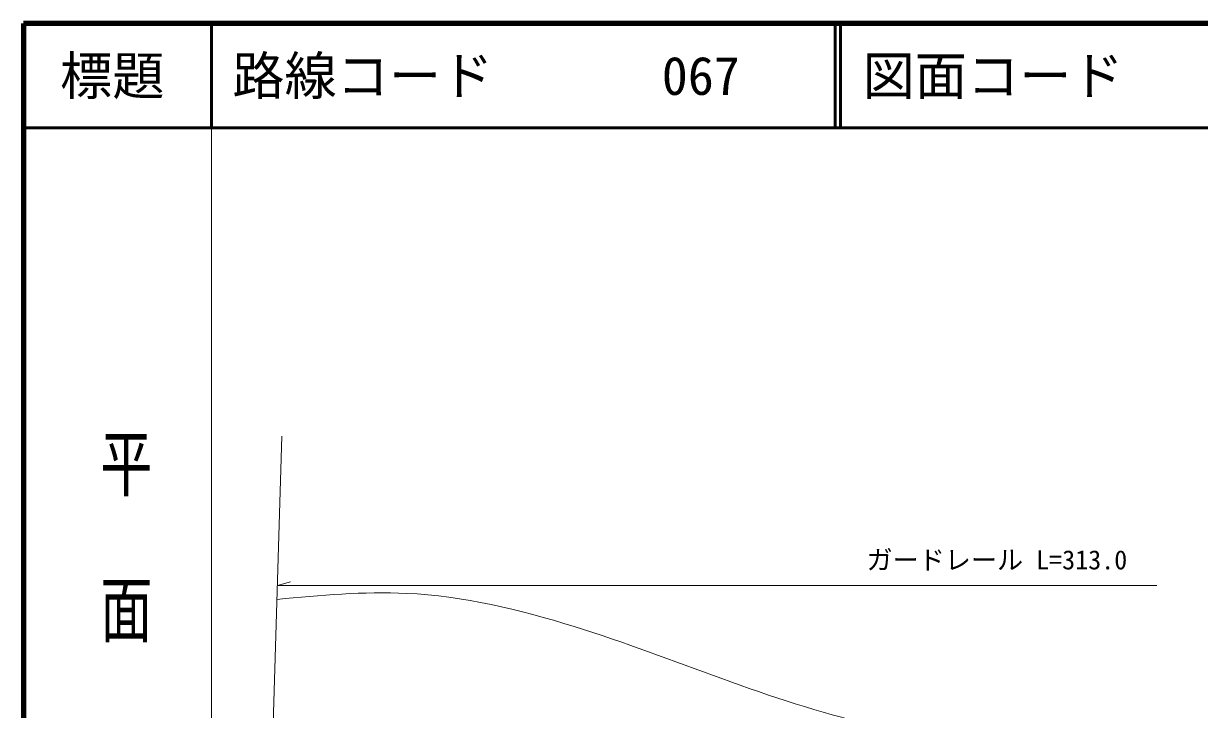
# Model space of a CAD drawing. Units: millimetres, scale not verified. Extents: x 40000 to 680000, y 20000 to 380000.
# Drawn here: x 40000 to 152652, y 314320 to 380000 of the extents above; entities that cross this region are included whole.
import ezdxf
from ezdxf.enums import TextEntityAlignment as Align

# ---------------------------------------------------------------- set-up
doc = ezdxf.new("R2010")
doc.units = ezdxf.units.MM
doc.header["$LTSCALE"] = 1000
for name, color, linetype, lineweight in [('M-BGD', 7, 'Continuous', 13), ('M-BMK-SRVR', 3, 'Continuous', 13), ('M-STR-HTXT', 7, 'Continuous', 13), ('M-TTL', 2, 'Continuous', 140), ('M-TTL-BAND', 7, 'Continuous', 13), ('M-TTL-LINE', 7, 'Continuous', 50)]:
    doc.layers.add(name, color=color, linetype=linetype, lineweight=lineweight)
doc.layers.add('M-TTL-TXT', color=7, linetype='Continuous')
doc.styles.add('@ＭＳ ゴシック', font='')
doc.styles.add('ＭＳ ゴシック', font='')
doc.styles.get('@ＭＳ ゴシック').set_extended_font_data('@MS Gothic')
doc.styles.get('ＭＳ ゴシック').set_extended_font_data('MS Gothic')

msp = doc.modelspace()

# ---------------------------------------------------------------- linework, layer by layer
at = {"layer": 'M-BGD'}
msp.add_open_spline([(64285, 324863), (68430, 325250), (72574, 325637), (76692, 325439), (82119, 325179), (87498, 323902), (92751, 322262), (102317, 319275), (111462, 315082), (121057, 312904), (124402, 312094), (127804, 311542), (131241, 311182)], degree=3, knots=[0, 0, 0, 0, 1, 1, 1, 2, 2, 2, 3, 3, 3, 4, 4, 4, 4], dxfattribs=at)
at = {"layer": 'M-BMK-SRVR'}
msp.add_line((63239, 289855), (64751, 340474), dxfattribs=at)
at = {"layer": 'M-STR-HTXT'}
for q in [(65574, 326534), (148554, 326184)]:
    msp.add_line((64324, 326184), q, dxfattribs=at)
at = {"layer": 'M-TTL'}
for p, q in [((40000, 380000), (40000, 20000)), ((680000, 380000), (40000, 380000))]:
    msp.add_line(p, q, dxfattribs=at)
at = {"layer": 'M-TTL-BAND'}
msp.add_line((58000, 370000), (58000, 20000), dxfattribs=at)
at = {"layer": 'M-TTL-LINE'}
for p, q in [((58000, 380000), (58000, 370000)), ((117750, 380000), (117750, 370000)), ((118250, 380000), (118250, 370000)), ((40000, 370000), (680000, 370000))]:
    msp.add_line(p, q, dxfattribs=at)

# ---------------------------------------------------------------- texts
at = {"layer": 'M-STR-HTXT', "style": 'ＭＳ ゴシック'}
msp.add_text('ガードレール L=313.0', height=1833, dxfattribs=at).set_placement((120755, 327182), align=Align.BOTTOM_LEFT)
at = {"layer": 'M-TTL-BAND', "style": '@ＭＳ ゴシック', "width": 1.4}
msp.add_text('平  面  図', height=3666, rotation=270, dxfattribs=at).set_placement((49777, 306475), align=Align.MIDDLE_RIGHT)
at = {"layer": 'M-TTL-TXT', "style": 'ＭＳ ゴシック'}
msp.add_text('標題', height=3666, dxfattribs=at).set_placement((48500, 375000), align=Align.MIDDLE_CENTER)
for s, p in [('路線コード', (60000, 375000)), ('067', (101142, 375000)), ('図面コード', (120380, 375000))]:
    msp.add_text(s, height=3666, dxfattribs=at).set_placement(p, align=Align.MIDDLE_LEFT)

doc.saveas('drawing.dxf')
